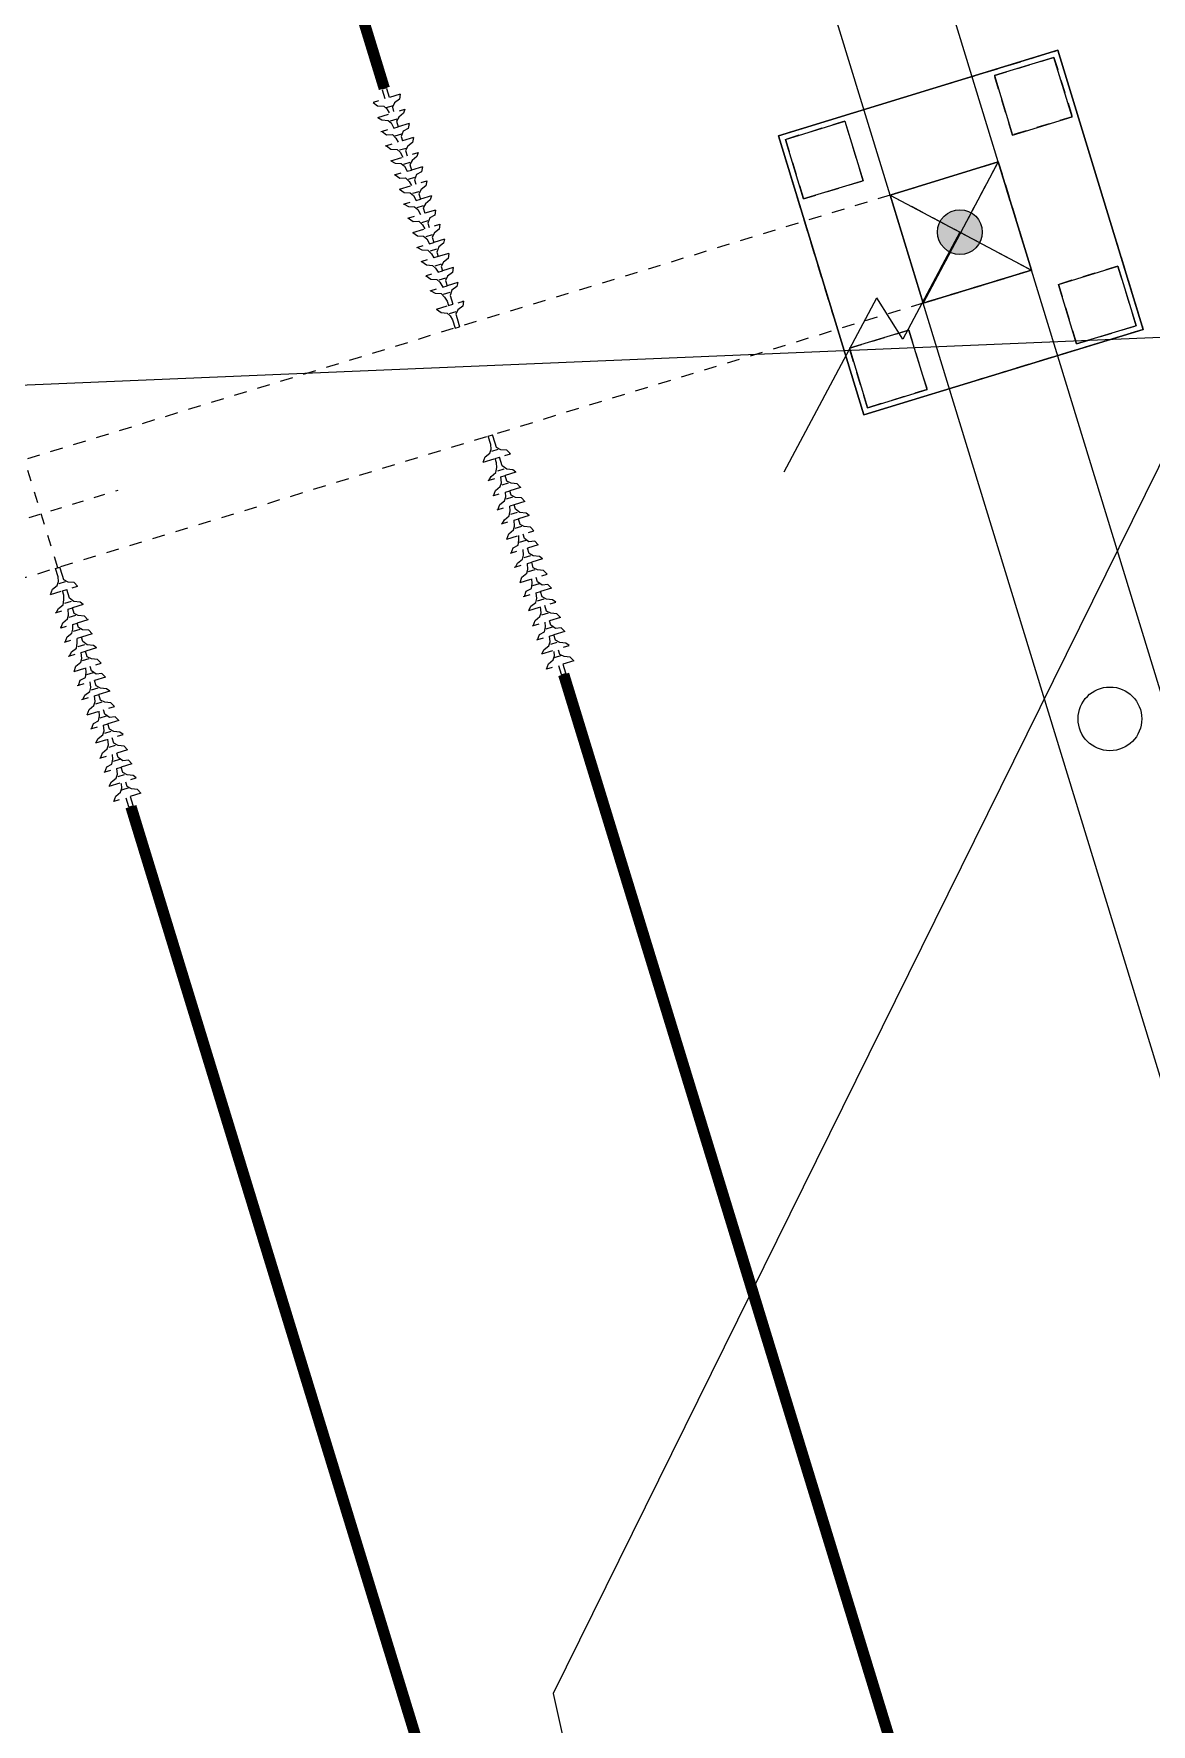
# Model space of a CAD drawing. Header units: metres. Extents: x 0 to 551036, y 0 to 1845929.
# Drawn here: x 547429.72 to 547439.6, y 1841912.22 to 1841927.17 of the extents above; entities that cross this region are included whole.
import ezdxf

# ---------------------------------------------------------------- set-up
doc = ezdxf.new("R2010")
doc.units = ezdxf.units.M
doc.header["$MEASUREMENT"] = 0
for name, pattern in [('02 Xref HH1 MBXD$0$HIDDEN', [0.375, 0.25, -0.125]), ('02 Xref HH1 NDK$0$HIDDEN', [0.375, 0.25, -0.125]), ('02 Xref KB1 MBTB$0$HIDDEN', [0.375, 0.25, -0.125])]:
    doc.linetypes.add(name, pattern=pattern)
for name, color, linetype, lineweight in [('_0', 7, 'Continuous', 0), ('BD HH1 KEM TMB$0$duongdaydien', 7, 'Continuous', 0), ('Level 10', 7, 'Continuous', 0), ('Level 49', 7, 'Continuous', 0), ('Level 50', 7, 'Continuous', 0)]:
    doc.layers.add(name, color=color, linetype=linetype, lineweight=lineweight)

# ---------------------------------------------------------------- blocks, each defined once
blk = doc.blocks.new('02 Xref KB1 MBTB$0$X220 NC')
at = {"color": 0, "linetype": 'ByBlock', "lineweight": -2}
for p, q in [((37526403, -1364182), (37516403, -1374182)), ((37516403, -1364182), (37526403, -1374182)), ((37516403, -1534182), (37516403, -1374182)), ((37526403, -1534182), (37526403, -1374182)), ((37526403, -1534182), (37516403, -1544182)), ((37516403, -1534182), (37526403, -1544182))]:
    blk.add_line(p, q, dxfattribs=at)
at = {"color": 0, "linetype": 'ByBlock', "lineweight": -2, "flags": 128}
for points in [[(37534313, -1382092), (37508493, -1382092), (37508493, -1356272), (37534313, -1356272), (37534313, -1382092)], [(37508993, -1356772), (37514493, -1356772), (37514493, -1362272), (37508993, -1362272), (37508993, -1356772)], [(37533813, -1356772), (37528313, -1356772), (37528313, -1362272), (37533813, -1362272), (37533813, -1356772)], [(37516403, -1374182), (37526403, -1374182), (37526403, -1364182), (37516403, -1364182), (37516403, -1374182)], [(37526403, -1374182), (37516403, -1374182), (37516403, -1364182), (37526403, -1364182), (37526403, -1374182)], [(37508993, -1381592), (37514493, -1381592), (37514493, -1376092), (37508993, -1376092), (37508993, -1381592)], [(37533813, -1381592), (37528313, -1381592), (37528313, -1376092), (37533813, -1376092), (37533813, -1381592)], [(37534313, -1526272), (37508493, -1526272), (37508493, -1552092), (37534313, -1552092), (37534313, -1526272)], [(37508993, -1526772), (37514493, -1526772), (37514493, -1532272), (37508993, -1532272), (37508993, -1526772)], [(37533813, -1526772), (37528313, -1526772), (37528313, -1532272), (37533813, -1532272), (37533813, -1526772)], [(37516403, -1544182), (37526403, -1544182), (37526403, -1534182), (37516403, -1534182), (37516403, -1544182)], [(37516403, -1534182), (37526403, -1534182), (37526403, -1544182), (37516403, -1544182), (37516403, -1534182)], [(37526403, -1534182), (37516403, -1534182), (37516403, -1544182), (37526403, -1544182), (37526403, -1534182)], [(37508993, -1551592), (37514493, -1551592), (37514493, -1546092), (37508993, -1546092), (37508993, -1551592)], [(37533813, -1551592), (37528313, -1551592), (37528313, -1546092), (37533813, -1546092), (37533813, -1551592)]]:
    blk.add_lwpolyline(points, close=True, dxfattribs=at)
blk = doc.blocks.new('02 Xref KB1 MBTB$0$Kim_CS')
at = {"layer": 'BD HH1 KEM TMB$0$duongdaydien', "color": 0, "linetype": 'ByBlock', "lineweight": -2}
for p, q in [((-10499, 14034), (-2277, 5812)), ((-5056, 5056), (-2277, 5812)), ((0, 0), (-5056, 5056)), ((0, 0), (-1768, 1768))]:
    blk.add_line(p, q, dxfattribs=at)
blk = doc.blocks.new('02 Xref KB1 MBTB$0$KCS_01')
h = blk.add_hatch()
h.set_pattern_fill('ANGLE', color=0, pattern_type=2)
h.set_pattern_definition([(0, (-101000, -440999.72), (0, 69.85), [50.8, -19.05]), (90, (-101000, -440999.72), (-69.85, 4e-15), [50.8, -19.05])])
edge = h.paths.add_edge_path()
edge.add_arc((0, 0), 1981, 0, 360)
at = {"color": 0}
blk.add_circle((0, 0), 1981, dxfattribs=at)
at = {"layer": 'BD HH1 KEM TMB$0$duongdaydien', "color": 0, "xscale": 1.5, "yscale": 1.5, "zscale": 1.5}
blk.add_blockref('02 Xref KB1 MBTB$0$Kim_CS', (0, 0), dxfattribs=at)
blk = doc.blocks.new('YL')
at = {"color": 251, "linetype": '02 Xref HH1 NDK$0$HIDDEN', "lineweight": -2, "ltscale": 4500}
for p, q in [((-933392, 2746396, 0), (-923392, 2736396, 0)), ((-923392, 2746396, 0), (-933392, 2736396, 0)), ((-933392, 2576396, 0), (-933392, 2736396, 0)), ((-923392, 2576396, 0), (-923392, 2736396, 0)), ((-933392, 2576396, 0), (-923392, 2566396, 0)), ((-923392, 2576396, 0), (-933392, 2566396, 0))]:
    blk.add_line(p, q, dxfattribs=at)
at = {"color": 251, "linetype": '02 Xref HH1 NDK$0$HIDDEN', "lineweight": -2, "ltscale": 4500, "elevation": 0}
for points in [[(-941302, 2728486), (-915482, 2728486), (-915482, 2754306), (-941302, 2754306), (-941302, 2728486)], [(-940802, 2753806), (-935302, 2753806), (-935302, 2748306), (-940802, 2748306), (-940802, 2753806)], [(-915982, 2753806), (-921482, 2753806), (-921482, 2748306), (-915982, 2748306), (-915982, 2753806)], [(-923392, 2736396), (-933392, 2736396), (-933392, 2746396), (-923392, 2746396), (-923392, 2736396)], [(-933392, 2736396), (-923392, 2736396), (-923392, 2746396), (-933392, 2746396), (-933392, 2736396)], [(-940802, 2728986), (-935302, 2728986), (-935302, 2734486), (-940802, 2734486), (-940802, 2728986)], [(-915982, 2728986), (-921482, 2728986), (-921482, 2734486), (-915982, 2734486), (-915982, 2728986)], [(-941302, 2584306), (-915482, 2584306), (-915482, 2558486), (-941302, 2558486), (-941302, 2584306)], [(-940802, 2583806), (-935302, 2583806), (-935302, 2578306), (-940802, 2578306), (-940802, 2583806)], [(-915982, 2583806), (-921482, 2583806), (-921482, 2578306), (-915982, 2578306), (-915982, 2583806)], [(-923392, 2566396), (-933392, 2566396), (-933392, 2576396), (-923392, 2576396), (-923392, 2566396)], [(-923392, 2576396), (-933392, 2576396), (-933392, 2566396), (-923392, 2566396), (-923392, 2576396)], [(-933392, 2576396), (-923392, 2576396), (-923392, 2566396), (-933392, 2566396), (-933392, 2576396)], [(-940802, 2558986), (-935302, 2558986), (-935302, 2564486), (-940802, 2564486), (-940802, 2558986)], [(-915982, 2558986), (-921482, 2558986), (-921482, 2564486), (-915982, 2564486), (-915982, 2558986)]]:
    blk.add_lwpolyline(points, close=True, dxfattribs=at)
at = {"color": 251, "linetype": '02 Xref HH1 NDK$0$HIDDEN', "elevation": 0}
for points in [[(-928392, 2659678), (-928392, 2663497), (-928392, 2649295)], [(-933392, 2656396), (-923392, 2656396)]]:
    blk.add_lwpolyline(points, dxfattribs=at)
blk = doc.blocks.new('PM')
at = {"color": 251, "linetype": '02 Xref HH1 NDK$0$HIDDEN', "lineweight": 0, "ltscale": 200}
for p, q in [((945890, 3216596, 0), (946290, 3216596, 0)), ((945890, 3216195, 0), (946290, 3216195, 0)), ((947593, 3216596, 0), (948361, 3216596, 0)), ((947593, 3216195, 0), (948361, 3216195, 0)), ((945890, 3176596, 0), (946290, 3176596, 0)), ((945890, 3176195, 0), (946290, 3176195, 0)), ((947593, 3176596, 0), (948361, 3176596, 0)), ((947593, 3176195, 0), (948361, 3176195, 0)), ((959130, 3176596, 0), (958361, 3176596, 0)), ((959130, 3176195, 0), (958361, 3176195, 0)), ((960833, 3176596, 0), (960432, 3176596, 0)), ((960833, 3176195, 0), (960432, 3176195, 0))]:
    blk.add_line(p, q, dxfattribs=at)
at = {"color": 251, "linetype": '02 Xref HH1 NDK$0$HIDDEN', "lineweight": 0, "ltscale": 200, "elevation": 0}
for points in [[(927155, 3217698), (927556, 3217398), (927756, 3216897), (928057, 3216696), (928457, 3216596)], [(927155, 3215194), (927155, 3217698)], [(928558, 3217698), (928858, 3217398), (929059, 3216897), (929359, 3216696), (929860, 3216596)], [(928558, 3217698), (928558, 3215194)], [(929860, 3217698), (929860, 3217798)], [(929860, 3217698), (930261, 3217398), (930361, 3216897), (930762, 3216696), (931162, 3216596)], [(929860, 3215194), (929860, 3217698)], [(931162, 3217698), (931162, 3217798)], [(931162, 3217698), (931162, 3217798)], [(931162, 3217698), (931563, 3217398), (931764, 3216897), (932064, 3216696), (932565, 3216596)], [(931162, 3215194), (931162, 3217698)], [(932565, 3217698), (932866, 3217398), (933066, 3216897), (933366, 3216696), (933867, 3216596)], [(932565, 3217698), (932565, 3215194)], [(933867, 3217698), (933867, 3217798)], [(933867, 3217698), (934268, 3217398), (934368, 3216897), (934769, 3216696), (935170, 3216596)], [(933867, 3215194), (933867, 3217698)], [(935170, 3217698), (935571, 3217398), (935771, 3216897), (936071, 3216696), (936572, 3216596)], [(935170, 3217698), (935170, 3215194)], [(936572, 3217698), (936572, 3217798)], [(936572, 3217698), (936873, 3217398), (937073, 3216897), (937374, 3216696), (937875, 3216596)], [(936572, 3215194), (936572, 3217698)], [(937875, 3217698), (937875, 3217798)], [(937875, 3217698), (937875, 3217798)], [(937875, 3217698), (938276, 3217398), (938376, 3216897), (938776, 3216696), (939177, 3216596)], [(937875, 3215194), (937875, 3217698)], [(939177, 3217698), (939578, 3217398), (939778, 3216897), (940079, 3216696), (940580, 3216596)], [(939177, 3217698), (939177, 3215194)], [(940580, 3217698), (940580, 3217798)], [(940580, 3217698), (940880, 3217398), (941081, 3216897), (941481, 3216696), (941882, 3216596)], [(940580, 3215194), (940580, 3217698)], [(941882, 3217698), (941882, 3217798)], [(941882, 3217698), (942283, 3217398), (942483, 3216897), (942784, 3216696), (943185, 3216596)], [(941882, 3215194), (941882, 3217698)], [(943285, 3217698), (943185, 3217698)], [(943285, 3215194), (943185, 3215194), (943185, 3217698)], [(943185, 3217698), (943585, 3217398), (943786, 3216897), (944086, 3216696), (944587, 3216596)], [(944587, 3217698), (944587, 3217798)], [(944587, 3217698), (944888, 3217398), (945088, 3216897), (945489, 3216696), (945890, 3216596)], [(944587, 3215194), (944587, 3217698)], [(946290, 3217698), (946290, 3215194)], [(946290, 3217698), (946691, 3217398), (946891, 3216897), (947192, 3216696), (947593, 3216596)], [(926264, 3216168), (926264, 3216613)], [(927155, 3216596), (926354, 3216596)], [(927155, 3216195), (926354, 3216195)], [(927155, 3215194), (927556, 3215394), (927756, 3215895), (928057, 3216195), (928457, 3216195)], [(927934, 3216724), (927934, 3216056)], [(928558, 3215194), (928858, 3215394), (929059, 3215895), (929359, 3216195), (929860, 3216195)], [(929159, 3216696), (929159, 3216095)], [(929860, 3216596), (929860, 3216195)], [(929860, 3216596), (929860, 3216195)], [(929860, 3215194), (930261, 3215394), (930361, 3215895), (930762, 3216195), (931162, 3216195)], [(930561, 3216696), (930561, 3216095)], [(931162, 3215194), (931563, 3215394), (931764, 3215895), (932064, 3216195), (932565, 3216195)], [(931864, 3216696), (931864, 3216095)], [(932565, 3215194), (932866, 3215394), (933066, 3215895), (933366, 3216195), (933867, 3216195)], [(933166, 3216696), (933166, 3216095)], [(933867, 3216596), (933867, 3216195)], [(933867, 3215194), (934268, 3215394), (934368, 3215895), (934769, 3216195), (935170, 3216195)], [(934569, 3216696), (934569, 3216095)], [(935170, 3215194), (935571, 3215394), (935771, 3215895), (936071, 3216195), (936572, 3216195)], [(935871, 3216696), (935871, 3216095)], [(936572, 3216596), (936572, 3216195)], [(936572, 3216596), (936572, 3216195)], [(936572, 3215194), (936873, 3215394), (937073, 3215895), (937374, 3216195), (937875, 3216195)], [(937173, 3216696), (937173, 3216095)], [(937875, 3215194), (938276, 3215394), (938376, 3215895), (938776, 3216195), (939177, 3216195)], [(938576, 3216696), (938576, 3216095)], [(939177, 3215194), (939578, 3215394), (939778, 3215895), (940079, 3216195), (940580, 3216195)], [(939878, 3216696), (939878, 3216095)], [(940580, 3215194), (940880, 3215394), (941081, 3215895), (941481, 3216195), (941882, 3216195), (941882, 3216596)], [(940580, 3216596), (940580, 3216195)], [(940580, 3216596), (940580, 3216195)], [(941181, 3216696), (941181, 3216095)], [(941882, 3215194), (942283, 3215394), (942483, 3215895), (942784, 3216195), (943185, 3216195)], [(942583, 3216696), (942583, 3216095)], [(943185, 3216596), (943185, 3216195)], [(943185, 3215194), (943585, 3215394), (943786, 3215895), (944086, 3216195), (944587, 3216195)], [(943886, 3216696), (943886, 3216095)], [(944587, 3216596), (944587, 3216195)], [(944587, 3215194), (944888, 3215394), (945088, 3215895), (945489, 3216195), (945890, 3216195)], [(945188, 3216696), (945188, 3216095)], [(946290, 3216596), (946290, 3216195)], [(946290, 3215194), (946691, 3215394), (946891, 3215895), (947192, 3216195), (947593, 3216195)], [(946992, 3216696), (946992, 3216095)], [(948361, 3216596), (948361, 3216195)], [(931162, 3215194), (931162, 3215294)], [(937875, 3215194), (937875, 3215294)], [(946290, 3215194), (946290, 3215294)], [(927155, 3177698), (927556, 3177398), (927756, 3176897), (928057, 3176696), (928457, 3176596)], [(927155, 3175194), (927155, 3177698)], [(928558, 3177698), (928858, 3177398), (929058, 3176897), (929359, 3176696), (929860, 3176596)], [(928558, 3177698), (928558, 3175194)], [(929860, 3177698), (929860, 3177798)], [(929860, 3177698), (930261, 3177398), (930361, 3176897), (930762, 3176696), (931162, 3176596)], [(929860, 3175194), (929860, 3177698)], [(931162, 3177698), (931162, 3177798)], [(931162, 3177698), (931162, 3177798)], [(931162, 3177698), (931563, 3177398), (931763, 3176897), (932064, 3176696), (932565, 3176596)], [(931162, 3175194), (931162, 3177698)], [(932565, 3177698), (932866, 3177398), (933066, 3176897), (933366, 3176696), (933867, 3176596)], [(932565, 3177698), (932565, 3175194)], [(933867, 3177698), (933867, 3177798)], [(933867, 3177698), (934268, 3177398), (934368, 3176897), (934769, 3176696), (935170, 3176596)], [(933867, 3175194), (933867, 3177698)], [(935170, 3177698), (935570, 3177398), (935771, 3176897), (936071, 3176696), (936572, 3176596)], [(935170, 3177698), (935170, 3175194)], [(936572, 3177698), (936572, 3177798)], [(936572, 3177698), (936873, 3177398), (937073, 3176897), (937374, 3176696), (937875, 3176596)], [(936572, 3175194), (936572, 3177698)], [(937875, 3177698), (937875, 3177798)], [(937875, 3177698), (937875, 3177798)], [(937875, 3177698), (938275, 3177398), (938376, 3176897), (938776, 3176696), (939177, 3176596)], [(937875, 3175194), (937875, 3177698)], [(939177, 3177698), (939578, 3177398), (939778, 3176897), (940079, 3176696), (940580, 3176596)], [(939177, 3177698), (939177, 3175194)], [(940580, 3177698), (940580, 3177798)], [(940580, 3177698), (940880, 3177398), (941081, 3176897), (941481, 3176696), (941882, 3176596)], [(940580, 3175194), (940580, 3177698)], [(941882, 3177698), (941882, 3177798)], [(941882, 3177698), (942283, 3177398), (942483, 3176897), (942784, 3176696), (943185, 3176596)], [(941882, 3175194), (941882, 3177698)], [(943285, 3177698), (943185, 3177698)], [(943285, 3175194), (943185, 3175194), (943185, 3177698)], [(943185, 3177698), (943585, 3177398), (943786, 3176897), (944086, 3176696), (944587, 3176596)], [(944587, 3177698), (944587, 3177798)], [(944587, 3177698), (944888, 3177398), (945088, 3176897), (945489, 3176696), (945890, 3176596)], [(944587, 3175194), (944587, 3177698)], [(946290, 3177698), (946290, 3175194)], [(946290, 3177698), (946691, 3177398), (946891, 3176897), (947192, 3176696), (947593, 3176596)], [(960432, 3177698), (960031, 3177398), (959831, 3176897), (959531, 3176696), (959130, 3176596)], [(960432, 3177698), (960432, 3175194)], [(962135, 3177698), (961835, 3177398), (961634, 3176897), (961234, 3176696), (960833, 3176596)], [(962135, 3177698), (962135, 3177798)], [(962135, 3175194), (962135, 3177698)], [(963538, 3177698), (963137, 3177398), (962937, 3176897), (962636, 3176696), (962135, 3176596)], [(963438, 3177698), (963538, 3177698)], [(963438, 3175194), (963538, 3175194), (963538, 3177698)], [(964840, 3177698), (964440, 3177398), (964239, 3176897), (963939, 3176696), (963538, 3176596)], [(964840, 3177698), (964840, 3177798)], [(966143, 3177698), (965842, 3177398), (965642, 3176897), (965241, 3176696), (964840, 3176596)], [(964840, 3175194), (964840, 3177698)], [(966143, 3177698), (966143, 3177798)], [(967545, 3177698), (967145, 3177398), (966944, 3176897), (966644, 3176696), (966143, 3176596)], [(966143, 3175194), (966143, 3177698)], [(968848, 3177698), (968447, 3177398), (968347, 3176897), (967946, 3176696), (967545, 3176596)], [(967545, 3177698), (967545, 3175194)], [(968848, 3177698), (968848, 3177798)], [(968848, 3177698), (968848, 3177798)], [(968848, 3175194), (968848, 3177698)], [(970150, 3177698), (969850, 3177398), (969649, 3176897), (969349, 3176696), (968848, 3176596)], [(970150, 3177698), (970150, 3177798)], [(971553, 3177698), (971152, 3177398), (970952, 3176897), (970651, 3176696), (970150, 3176596)], [(970150, 3175194), (970150, 3177698)], [(972855, 3177698), (972454, 3177398), (972354, 3176897), (971953, 3176696), (971553, 3176596)], [(971553, 3177698), (971553, 3175194)], [(972855, 3177698), (972855, 3177798)], [(972855, 3175194), (972855, 3177698)], [(974158, 3177698), (973857, 3177398), (973657, 3176897), (973356, 3176696), (972855, 3176596)], [(975560, 3177698), (975159, 3177398), (974959, 3176897), (974658, 3176696), (974158, 3176596)], [(974158, 3177698), (974158, 3175194)], [(975560, 3177698), (975560, 3177798)], [(975560, 3177698), (975560, 3177798)], [(975560, 3175194), (975560, 3177698)], [(976862, 3177698), (976462, 3177398), (976362, 3176897), (975961, 3176696), (975560, 3176596)], [(976862, 3177698), (976862, 3177798)], [(978165, 3177698), (977864, 3177398), (977664, 3176897), (977363, 3176696), (976862, 3176596)], [(976862, 3175194), (976862, 3177698)], [(978165, 3177698), (978165, 3175194)], [(979567, 3177698), (979167, 3177398), (978966, 3176897), (978666, 3176696), (978265, 3176596)], [(979567, 3175194), (979567, 3177698)], [(926264, 3176168), (926264, 3176613)], [(927155, 3176596), (926354, 3176596)], [(927155, 3176195), (926354, 3176195)], [(927155, 3175194), (927556, 3175394), (927756, 3175895), (928057, 3176195), (928457, 3176195)], [(927934, 3176724), (927934, 3176056)], [(928558, 3175194), (928858, 3175394), (929058, 3175895), (929359, 3176195), (929860, 3176195)], [(929159, 3176696), (929159, 3176095)], [(929860, 3176596), (929860, 3176195)], [(929860, 3176596), (929860, 3176195)], [(929860, 3175194), (930261, 3175394), (930361, 3175895), (930762, 3176195), (931162, 3176195)], [(930561, 3176696), (930561, 3176095)], [(931162, 3175194), (931563, 3175394), (931763, 3175895), (932064, 3176195), (932565, 3176195)], [(931864, 3176696), (931864, 3176095)], [(932565, 3175194), (932866, 3175394), (933066, 3175895), (933366, 3176195), (933867, 3176195)], [(933166, 3176696), (933166, 3176095)], [(933867, 3176596), (933867, 3176195)], [(933867, 3175194), (934268, 3175394), (934368, 3175895), (934769, 3176195), (935170, 3176195)], [(934569, 3176696), (934569, 3176095)], [(935170, 3175194), (935570, 3175394), (935771, 3175895), (936071, 3176195), (936572, 3176195)], [(935871, 3176696), (935871, 3176095)], [(936572, 3176596), (936572, 3176195)], [(936572, 3176596), (936572, 3176195)], [(936572, 3175194), (936873, 3175394), (937073, 3175895), (937374, 3176195), (937875, 3176195)], [(937173, 3176696), (937173, 3176095)], [(937875, 3175194), (938275, 3175394), (938376, 3175895), (938776, 3176195), (939177, 3176195)], [(938576, 3176696), (938576, 3176095)], [(939177, 3175194), (939578, 3175394), (939778, 3175895), (940079, 3176195), (940580, 3176195)], [(939878, 3176696), (939878, 3176095)], [(940580, 3175194), (940880, 3175394), (941081, 3175895), (941481, 3176195), (941882, 3176195), (941882, 3176596)], [(940580, 3176596), (940580, 3176195)], [(940580, 3176596), (940580, 3176195)], [(941181, 3176696), (941181, 3176095)], [(941882, 3175194), (942283, 3175394), (942483, 3175895), (942784, 3176195), (943185, 3176195)], [(942583, 3176696), (942583, 3176095)], [(943185, 3176596), (943185, 3176195)], [(943185, 3175194), (943585, 3175394), (943786, 3175895), (944086, 3176195), (944587, 3176195)], [(943886, 3176696), (943886, 3176095)], [(944587, 3176596), (944587, 3176195)], [(944587, 3175194), (944888, 3175394), (945088, 3175895), (945489, 3176195), (945890, 3176195)], [(945188, 3176696), (945188, 3176095)], [(946290, 3176596), (946290, 3176195)], [(946290, 3175194), (946691, 3175394), (946891, 3175895), (947192, 3176195), (947593, 3176195)], [(946992, 3176696), (946992, 3176095)], [(948361, 3176596), (948361, 3176195)], [(958361, 3176596), (958361, 3176195)], [(960432, 3175194), (960031, 3175394), (959831, 3175895), (959531, 3176195), (959130, 3176195)], [(959731, 3176696), (959731, 3176095)], [(960432, 3176596), (960432, 3176195)], [(962135, 3175194), (961835, 3175394), (961634, 3175895), (961234, 3176195), (960833, 3176195)], [(961534, 3176696), (961534, 3176095)], [(962135, 3176596), (962135, 3176195)], [(963538, 3175194), (963137, 3175394), (962937, 3175895), (962636, 3176195), (962135, 3176195)], [(962837, 3176696), (962837, 3176095)], [(963538, 3176596), (963538, 3176195)], [(964840, 3175194), (964440, 3175394), (964239, 3175895), (963939, 3176195), (963538, 3176195)], [(964139, 3176696), (964139, 3176095)], [(966143, 3175194), (965842, 3175394), (965642, 3175895), (965241, 3176195), (964840, 3176195), (964840, 3176596)], [(965542, 3176696), (965542, 3176095)], [(966143, 3176596), (966143, 3176195)], [(966143, 3176596), (966143, 3176195)], [(967545, 3175194), (967145, 3175394), (966944, 3175895), (966644, 3176195), (966143, 3176195)], [(966844, 3176696), (966844, 3176095)], [(968848, 3175194), (968447, 3175394), (968347, 3175895), (967946, 3176195), (967545, 3176195)], [(968146, 3176696), (968146, 3176095)], [(970150, 3175194), (969850, 3175394), (969649, 3175895), (969349, 3176195), (968848, 3176195)], [(969549, 3176696), (969549, 3176095)], [(970150, 3176596), (970150, 3176195)], [(970150, 3176596), (970150, 3176195)], [(971553, 3175194), (971152, 3175394), (970952, 3175895), (970651, 3176195), (970150, 3176195)], [(970851, 3176696), (970851, 3176095)], [(972855, 3175194), (972454, 3175394), (972354, 3175895), (971953, 3176195), (971553, 3176195)], [(972154, 3176696), (972154, 3176095)], [(972855, 3176596), (972855, 3176195)], [(974158, 3175194), (973857, 3175394), (973657, 3175895), (973356, 3176195), (972855, 3176195)], [(973556, 3176696), (973556, 3176095)], [(975560, 3175194), (975159, 3175394), (974959, 3175895), (974658, 3176195), (974158, 3176195)], [(974859, 3176696), (974859, 3176095)], [(976862, 3175194), (976462, 3175394), (976362, 3175895), (975961, 3176195), (975560, 3176195)], [(976161, 3176696), (976161, 3176095)], [(976862, 3176596), (976862, 3176195)], [(976862, 3176596), (976862, 3176195)], [(978165, 3175194), (977864, 3175394), (977664, 3175895), (977363, 3176195), (976862, 3176195)], [(977564, 3176696), (977564, 3176095)], [(979567, 3175194), (979167, 3175394), (978966, 3175895), (978666, 3176195), (978265, 3176195)], [(978788, 3176724), (978788, 3176056)], [(979567, 3176596), (980369, 3176596)], [(979567, 3176195), (980369, 3176195)], [(980458, 3176168), (980458, 3176613)], [(931162, 3175194), (931162, 3175294)], [(937875, 3175194), (937875, 3175294)], [(946290, 3175194), (946290, 3175294)], [(960432, 3175194), (960432, 3175294)], [(968848, 3175194), (968848, 3175294)], [(975560, 3175194), (975560, 3175294)]]:
    blk.add_lwpolyline(points, dxfattribs=at)
blk = doc.blocks.new('Substation')
at = {"color": 251, "linetype": '02 Xref KB1 MBTB$0$HIDDEN', "lineweight": 13, "ltscale": 5000, "const_width": 1, "elevation": 0}
for points in [[(3138566.423, 2124488.787), (3139022.228, 2124488.787)], [(3138566.423, 2124448.787), (3139022.227, 2124448.788)], [(3139076.423, 2124448.787), (3139532.227, 2124448.788)]]:
    blk.add_lwpolyline(points, dxfattribs=at)
at = {"layer": 'Level 50', "color": 0, "linetype": 'ByBlock', "lineweight": -2}
blk.add_circle((3139004.338, 2124403.772, 0), 2.817, dxfattribs=at)
at = {"xscale": 0.001, "yscale": 0.001, "zscale": 0.001}
blk.add_blockref('YL', (3139977.716, 2121832.398, 0), dxfattribs=at)
at = {"linetype": '02 Xref HH1 MBXD$0$HIDDEN', "xscale": 0.001, "yscale": 0.001, "zscale": 0.001}
blk.add_blockref('PM', (3138095.963, 2121272.398, 0), dxfattribs=at)
at = {"layer": 'BD HH1 KEM TMB$0$duongdaydien', "xscale": 0.001, "yscale": 0.001, "zscale": 0.001}
blk.add_blockref('02 Xref KB1 MBTB$0$KCS_01', (3139049.387, 2124403.856, 0), dxfattribs=at)
at = {"layer": 'Level 49', "xscale": 0.001, "yscale": -0.001, "zscale": 0.001, "rotation": 89.99999999999999}
for p in [(3140418.506, 2086882.391, 0), (3140588.506, 2086882.391, 0)]:
    blk.add_blockref('02 Xref KB1 MBTB$0$X220 NC', p, dxfattribs=at)

msp = doc.modelspace()

# ---------------------------------------------------------------- block references
at = {"layer": '_0', "xscale": 0.1, "yscale": 0.1, "zscale": 0.1, "rotation": 107.0123114188912}
msp.add_blockref('Substation', (842423.72785, 1603911.5666), dxfattribs=at)

# ---------------------------------------------------------------- next in the draw order: linework, layer by layer
at = {"layer": 'Level 10', "color": 5, "linetype": 'Continuous', "lineweight": 0, "flags": 128}
for points in [[(547412.92, 1841923.36), (547417.0487, 1841923.5338), (547440.24, 1841924.51)], [(547440.24, 1841924.51), (547434.31, 1841912.49), (547437.98, 1841895.94), (547441.5627, 1841862.7364), (547441.9, 1841859.61), (547446.57, 1841846.02)]]:
    msp.add_lwpolyline(points, dxfattribs=at)

doc.saveas('drawing.dxf')
